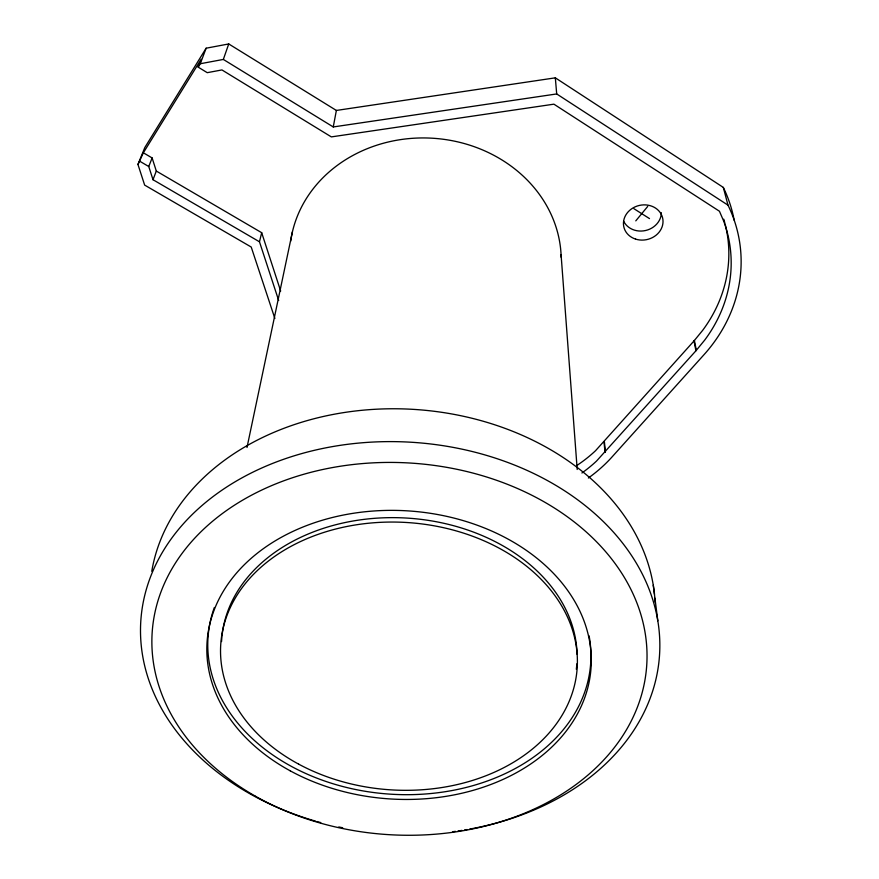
<?xml version="1.0" encoding="UTF-8"?>
<svg xmlns="http://www.w3.org/2000/svg" width="879" height="879" viewBox="0 0 879 879"><rect width="100%" height="100%" fill="white"/><g stroke="black" fill="none" stroke-linecap="round" stroke-linejoin="round"><path stroke-width="1.32" d="M588.37 478.011A159.033 134.157 0 0 0 612.158 456.816L704.024 354.676A166.955 145.881 -7 0 0 727.988 205.159L556.693 93.943L333.262 126.95L336.371 110.446L228.738 43.95L206.136 48.202L144.815 147.54L137.959 164.483L144.65 185.095L251.218 247.032L274.863 318.473M246.988 447.51L292.41 231.891M278.676 300.475L259.47 241.791L261.678 232.704L156.308 171.053L152.122 157.945L143.354 152.792L201.159 59.267L198.171 67.134L207.246 72.671L221.937 69.935L331.339 136.893L553.913 104.172L719.44 211.235L723.681 221.101A157.099 137.245 -6.9 0 1 704.683 340.118L695.948 350.765L596.5 461.09A149.639 126.213 0 0 1 581.92 472.979M198.171 67.134L200.28 63.738L223.332 59.431L228.738 43.95M200.28 63.738L206.136 48.202M259.47 241.791L153.001 179.712L156.308 171.053M153.001 179.712L148.76 166.516L152.122 157.945M137.959 164.483L143.354 152.792M576.657 465.617A148.265 125.543 0 0 0 595.544 450.707L694.014 340.931L702.662 330.339A155.594 136.399 -7.1 0 0 725.12 224.046M635.781 220.871L647.724 206.411M336.371 110.446L555.33 77.835L723.318 187.425A163.791 144.079 -7.3 0 1 734.174 220.222M139.904 161.329L148.76 166.516M223.332 59.431L333.262 126.95M633.957 208.719L649.493 218.596M261.678 232.704L280.665 291.059M723.318 187.425L727.988 205.159M694.399 340.481L696.333 350.314M694.014 340.931L695.948 350.765M653.273 585.205L657.811 620.794M604.378 441.621L605.422 451.949M604.005 442.027L605.038 452.366M555.33 77.835L556.693 93.943M561.077 254.646L577.206 469.485M661.349 212.696A19.712 17.382 -13.3 0 1 645.549 230.518A19.712 17.382 -13.3 0 1 623.683 221.222M723.78 219.212A155.594 136.399 -7.1 0 1 724.801 222.837M290.663 241.22A135.849 119.983 3.8 0 1 432.325 138.212A135.849 119.983 3.8 0 1 561.176 257.349M576.844 663.821A177.997 133.729 3.8 0 1 576.316 669.249M221.563 641.571A177.997 133.729 3.8 0 1 221.849 637.484M221.969 636.242A177.997 133.729 3.8 0 1 404.417 517.94A177.997 133.729 3.8 0 1 577.063 654.229M589.106 635.88A191.765 144.112 3.8 0 1 387.441 793.957A191.765 144.112 3.8 0 1 214.355 607.488M315.649 821.162A259.92 196.072 3.8 0 1 194.105 512.699A259.92 196.072 3.8 0 1 615.377 534.322A259.92 196.072 3.8 0 1 469.76 829.073M467.178 829.534A259.92 196.072 3.8 0 1 464.573 829.974M461.969 830.391A259.92 196.072 3.8 0 1 458.047 830.985M455.432 831.347A259.92 196.072 3.8 0 1 452.806 831.699M342.678 827.754A259.92 196.072 3.8 0 1 338.778 826.952M320.725 822.59A259.92 196.072 3.8 0 1 316.912 821.524M151.77 571.306A253.031 193.863 3.8 0 1 408.559 409.109A253.031 193.863 3.8 0 1 654.503 594.303M654.855 598.203A253.031 193.863 3.8 0 1 655.108 602.093M635.517 239.077A19.909 17.492 -13 0 0 662.876 219.332A19.909 17.492 -13 0 0 631.32 209.037A19.909 17.492 -13 0 0 635.517 239.077M298.629 764.115A178.602 133.905 3.8 0 0 576.91 671.204A178.602 133.905 3.8 0 0 321.351 533.245A178.602 133.905 3.8 0 0 298.629 764.115M290.224 770.828A192.424 144.31 3.8 0 0 590.699 671.754A192.424 144.31 3.8 0 0 316.231 522.159A192.424 144.31 3.8 0 0 290.224 770.828M255.547 796.275A247.812 186.106 3.8 0 0 645.878 673.94A247.812 186.106 3.8 0 0 296.926 476.319A247.812 186.106 3.8 0 0 255.547 796.275"/></g></svg>
